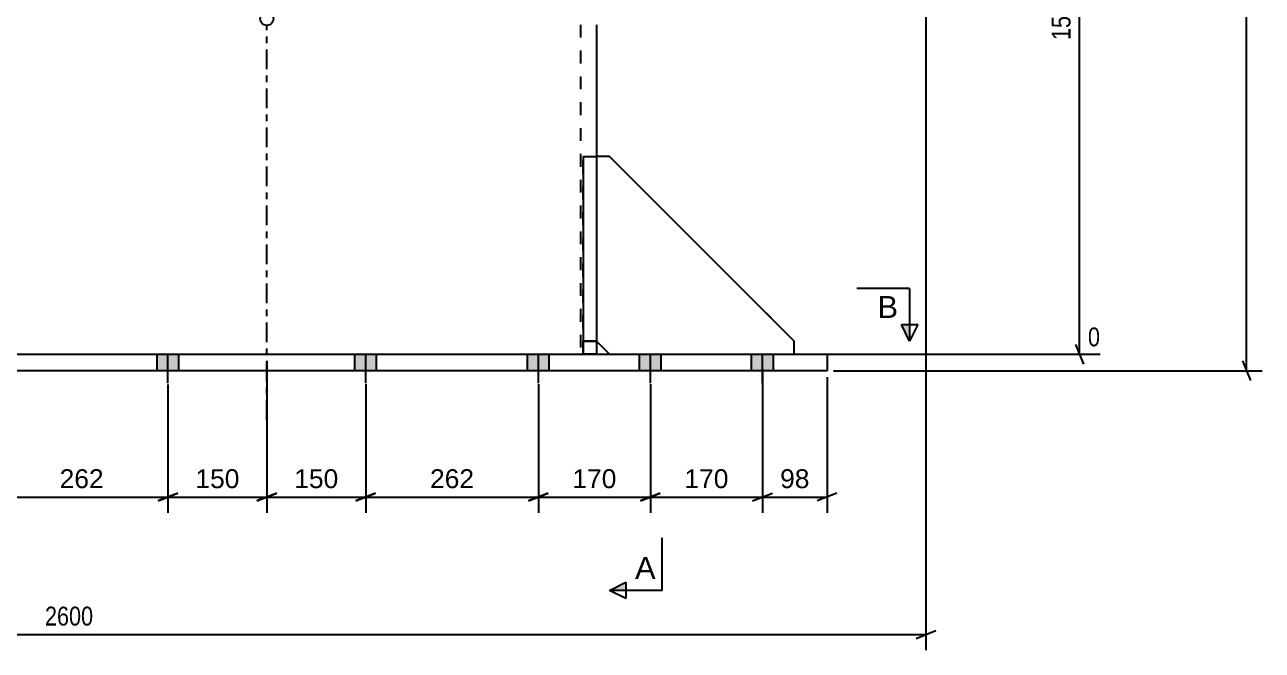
# Model space of a CAD drawing. Header units: millimetres. Extents: x -214 to 627, y -250 to 344.
# Drawn here: x -36.7 to 151, y -44.9 to 50 of the extents above; entities that cross this region are included whole.
import ezdxf

# ---------------------------------------------------------------- set-up
doc = ezdxf.new("R2010")
doc.units = ezdxf.units.MM
doc.linetypes.add('DXK_LINE_DOT2', pattern=[3.9198, 1.9599, -1.9599])
doc.linetypes.add('DXK_LINE_DOT3', pattern=[5.9187, 2.979, -0.9799, 0.9799, -0.9799])
doc.styles.add('Arial', font='ARIAL.TTF', dxfattribs={"height": 0.2})
doc.styles.add('Arial Narrow', font='ARIALN.TTF', dxfattribs={"height": 0.2})

# ---------------------------------------------------------------- blocks, each defined once
blk = doc.blocks.new('Bolt-284856835-4239 - 4104')
at = {"linetype": 'Continuous'}
for points in [[(-73.55, 0), (-76.85, 0), (-76.85, -2.5), (-73.55, -2.5)], [(-73.55, 0), (-76.85, 0), (-76.85, -2.5), (-73.55, -2.5)], [(-73.55, 0), (-76.85, 0), (-76.85, -2.5), (-73.55, -2.5)], [(-73.55, 0), (-76.85, 0), (-76.85, -2.5), (-73.55, -2.5)], [(-73.55, 0), (-76.85, 0), (-76.85, -2.5), (-73.55, -2.5)], [(-73.55, 0), (-76.85, 0), (-76.85, -2.5), (-73.55, -2.5)], [(-73.55, 0), (-76.85, 0), (-76.85, -2.5), (-73.55, -2.5)], [(-73.55, 0), (-76.85, 0), (-76.85, -2.5), (-73.55, -2.5)], [(-56.55, 0), (-59.85, 0), (-59.85, -2.5), (-56.55, -2.5)], [(-56.55, 0), (-59.85, 0), (-59.85, -2.5), (-56.55, -2.5)], [(-56.55, 0), (-59.85, 0), (-59.85, -2.5), (-56.55, -2.5)], [(-56.55, 0), (-59.85, 0), (-59.85, -2.5), (-56.55, -2.5)], [(-56.55, 0), (-59.85, 0), (-59.85, -2.5), (-56.55, -2.5)], [(-56.55, 0), (-59.85, 0), (-59.85, -2.5), (-56.55, -2.5)], [(-56.55, 0), (-59.85, 0), (-59.85, -2.5), (-56.55, -2.5)], [(-56.55, 0), (-59.85, 0), (-59.85, -2.5), (-56.55, -2.5)], [(-39.55, 0), (-42.85, 0), (-42.85, -2.5), (-39.55, -2.5)], [(-39.55, 0), (-42.85, 0), (-42.85, -2.5), (-39.55, -2.5)], [(-39.55, 0), (-42.85, 0), (-42.85, -2.5), (-39.55, -2.5)], [(-39.55, 0), (-42.85, 0), (-42.85, -2.5), (-39.55, -2.5)], [(-13.35, 0), (-16.65, 0), (-16.65, -2.5), (-13.35, -2.5)], [(-13.35, 0), (-16.65, 0), (-16.65, -2.5), (-13.35, -2.5)], [(-13.35, 0), (-16.65, 0), (-16.65, -2.5), (-13.35, -2.5)], [(-13.35, 0), (-16.65, 0), (-16.65, -2.5), (-13.35, -2.5)], [(16.65, 0), (13.35, 0), (13.35, -2.5), (16.65, -2.5)], [(16.65, 0), (13.35, 0), (13.35, -2.5), (16.65, -2.5)], [(16.65, 0), (13.35, 0), (13.35, -2.5), (16.65, -2.5)], [(16.65, 0), (13.35, 0), (13.35, -2.5), (16.65, -2.5)], [(42.85, 0), (39.55, 0), (39.55, -2.5), (42.85, -2.5)], [(42.85, 0), (39.55, 0), (39.55, -2.5), (42.85, -2.5)], [(42.85, 0), (39.55, 0), (39.55, -2.5), (42.85, -2.5)], [(42.85, 0), (39.55, 0), (39.55, -2.5), (42.85, -2.5)], [(59.85, 0), (56.55, 0), (56.55, -2.5), (59.85, -2.5)], [(59.85, 0), (56.55, 0), (56.55, -2.5), (59.85, -2.5)], [(59.85, 0), (56.55, 0), (56.55, -2.5), (59.85, -2.5)], [(59.85, 0), (56.55, 0), (56.55, -2.5), (59.85, -2.5)], [(59.85, 0), (56.55, 0), (56.55, -2.5), (59.85, -2.5)], [(59.85, 0), (56.55, 0), (56.55, -2.5), (59.85, -2.5)], [(59.85, 0), (56.55, 0), (56.55, -2.5), (59.85, -2.5)], [(59.85, 0), (56.55, 0), (56.55, -2.5), (59.85, -2.5)], [(76.85, 0), (73.55, 0), (73.55, -2.5), (76.85, -2.5)], [(76.85, 0), (73.55, 0), (73.55, -2.5), (76.85, -2.5)], [(76.85, 0), (73.55, 0), (73.55, -2.5), (76.85, -2.5)], [(76.85, 0), (73.55, 0), (73.55, -2.5), (76.85, -2.5)], [(76.85, 0), (73.55, 0), (73.55, -2.5), (76.85, -2.5)], [(76.85, 0), (73.55, 0), (73.55, -2.5), (76.85, -2.5)], [(76.85, 0), (73.55, 0), (73.55, -2.5), (76.85, -2.5)], [(76.85, 0), (73.55, 0), (73.55, -2.5), (76.85, -2.5)]]:
    blk.add_hatch(color=1, dxfattribs=at).paths.add_polyline_path(points)
at = {"color": 1, "linetype": 'Continuous'}
for p, q in [((-76.85, -2.5), (-76.85, 0)), ((-76.85, -2.5), (-76.85, 0)), ((-76.85, -2.5), (-76.85, 0)), ((-76.85, -2.5), (-76.85, 0)), ((-76.85, -2.5), (-76.85, 0)), ((-76.85, -2.5), (-76.85, 0)), ((-76.85, -2.5), (-76.85, 0)), ((-76.85, -2.5), (-76.85, 0)), ((-75.2, -4.4), (-75.2, 0)), ((-75.2, -4.4), (-75.2, 0)), ((-75.2, -4.4), (-75.2, 0)), ((-75.2, -4.4), (-75.2, 0)), ((-75.2, -4.4), (-75.2, 0)), ((-75.2, -4.4), (-75.2, 0)), ((-75.2, -4.4), (-75.2, 0)), ((-75.2, -4.4), (-75.2, 0)), ((-73.55, -2.5), (-73.55, 0)), ((-73.55, -2.5), (-73.55, 0)), ((-73.55, -2.5), (-73.55, 0)), ((-73.55, -2.5), (-73.55, 0)), ((-73.55, -2.5), (-73.55, 0)), ((-73.55, -2.5), (-73.55, 0)), ((-73.55, -2.5), (-73.55, 0)), ((-73.55, -2.5), (-73.55, 0)), ((-59.85, -2.5), (-59.85, 0)), ((-59.85, -2.5), (-59.85, 0)), ((-59.85, -2.5), (-59.85, 0)), ((-59.85, -2.5), (-59.85, 0)), ((-59.85, -2.5), (-59.85, 0)), ((-59.85, -2.5), (-59.85, 0)), ((-59.85, -2.5), (-59.85, 0)), ((-59.85, -2.5), (-59.85, 0)), ((-58.2, -4.4), (-58.2, 0)), ((-58.2, -4.4), (-58.2, 0)), ((-58.2, -4.4), (-58.2, 0)), ((-58.2, -4.4), (-58.2, 0)), ((-58.2, -4.4), (-58.2, 0)), ((-58.2, -4.4), (-58.2, 0)), ((-58.2, -4.4), (-58.2, 0)), ((-58.2, -4.4), (-58.2, 0)), ((-56.55, -2.5), (-56.55, 0)), ((-56.55, -2.5), (-56.55, 0)), ((-56.55, -2.5), (-56.55, 0)), ((-56.55, -2.5), (-56.55, 0)), ((-56.55, -2.5), (-56.55, 0)), ((-56.55, -2.5), (-56.55, 0)), ((-56.55, -2.5), (-56.55, 0)), ((-56.55, -2.5), (-56.55, 0)), ((-42.85, -2.5), (-42.85, 0)), ((-42.85, -2.5), (-42.85, 0)), ((-42.85, -2.5), (-42.85, 0)), ((-42.85, -2.5), (-42.85, 0)), ((-41.2, -4.4), (-41.2, 0)), ((-41.2, -4.4), (-41.2, 0)), ((-41.2, -4.4), (-41.2, 0)), ((-41.2, -4.4), (-41.2, 0)), ((-39.55, -2.5), (-39.55, 0)), ((-39.55, -2.5), (-39.55, 0)), ((-39.55, -2.5), (-39.55, 0)), ((-39.55, -2.5), (-39.55, 0)), ((-16.65, -2.5), (-16.65, 0)), ((-16.65, -2.5), (-16.65, 0)), ((-16.65, -2.5), (-16.65, 0)), ((-16.65, -2.5), (-16.65, 0)), ((-15, -4.4), (-15, 0)), ((-15, -4.4), (-15, 0)), ((-15, -4.4), (-15, 0)), ((-15, -4.4), (-15, 0)), ((-13.35, -2.5), (-13.35, 0)), ((-13.35, -2.5), (-13.35, 0)), ((-13.35, -2.5), (-13.35, 0)), ((-13.35, -2.5), (-13.35, 0)), ((13.35, -2.5), (13.35, 0)), ((13.35, -2.5), (13.35, 0)), ((13.35, -2.5), (13.35, 0)), ((13.35, -2.5), (13.35, 0)), ((15, -4.4), (15, 0)), ((15, -4.4), (15, 0)), ((15, -4.4), (15, 0)), ((15, -4.4), (15, 0)), ((16.65, -2.5), (16.65, 0)), ((16.65, -2.5), (16.65, 0)), ((16.65, -2.5), (16.65, 0)), ((16.65, -2.5), (16.65, 0)), ((39.55, -2.5), (39.55, 0)), ((39.55, -2.5), (39.55, 0)), ((39.55, -2.5), (39.55, 0)), ((39.55, -2.5), (39.55, 0)), ((41.2, -4.4), (41.2, 0)), ((41.2, -4.4), (41.2, 0)), ((41.2, -4.4), (41.2, 0)), ((41.2, -4.4), (41.2, 0)), ((42.85, -2.5), (42.85, 0)), ((42.85, -2.5), (42.85, 0)), ((42.85, -2.5), (42.85, 0)), ((42.85, -2.5), (42.85, 0)), ((56.55, -2.5), (56.55, 0)), ((56.55, -2.5), (56.55, 0)), ((56.55, -2.5), (56.55, 0)), ((56.55, -2.5), (56.55, 0)), ((56.55, -2.5), (56.55, 0)), ((56.55, -2.5), (56.55, 0)), ((56.55, -2.5), (56.55, 0)), ((56.55, -2.5), (56.55, 0)), ((58.2, -4.4), (58.2, 0)), ((58.2, -4.4), (58.2, 0)), ((58.2, -4.4), (58.2, 0)), ((58.2, -4.4), (58.2, 0)), ((58.2, -4.4), (58.2, 0)), ((58.2, -4.4), (58.2, 0)), ((58.2, -4.4), (58.2, 0)), ((58.2, -4.4), (58.2, 0)), ((59.85, -2.5), (59.85, 0)), ((59.85, -2.5), (59.85, 0)), ((59.85, -2.5), (59.85, 0)), ((59.85, -2.5), (59.85, 0)), ((59.85, -2.5), (59.85, 0)), ((59.85, -2.5), (59.85, 0)), ((59.85, -2.5), (59.85, 0)), ((59.85, -2.5), (59.85, 0)), ((73.55, -2.5), (73.55, 0)), ((73.55, -2.5), (73.55, 0)), ((73.55, -2.5), (73.55, 0)), ((73.55, -2.5), (73.55, 0)), ((73.55, -2.5), (73.55, 0)), ((73.55, -2.5), (73.55, 0)), ((73.55, -2.5), (73.55, 0)), ((73.55, -2.5), (73.55, 0)), ((75.2, -4.4), (75.2, 0)), ((75.2, -4.4), (75.2, 0)), ((75.2, -4.4), (75.2, 0)), ((75.2, -4.4), (75.2, 0)), ((75.2, -4.4), (75.2, 0)), ((75.2, -4.4), (75.2, 0)), ((75.2, -4.4), (75.2, 0)), ((75.2, -4.4), (75.2, 0)), ((76.85, -2.5), (76.85, 0)), ((76.85, -2.5), (76.85, 0)), ((76.85, -2.5), (76.85, 0)), ((76.85, -2.5), (76.85, 0)), ((76.85, -2.5), (76.85, 0)), ((76.85, -2.5), (76.85, 0)), ((76.85, -2.5), (76.85, 0)), ((76.85, -2.5), (76.85, 0))]:
    blk.add_line(p, q, dxfattribs=at)
blk = doc.blocks.new('Part-284856835-4137 - 4104')
at = {"color": 7, "linetype": 'DXK_LINE_DOT2'}
for p, q in [((48, 0), (48, 30)), ((48, 30), (50, 30)), ((50, 30), (50, 0)), ((50, 2), (48, 2)), ((50, 0), (48, 0))]:
    blk.add_line(p, q, dxfattribs=at)
blk = doc.blocks.new('Part-284856835-4308 - 4104')
at = {"color": 7, "linetype": 'DXK_LINE_DOT3'}
blk.add_line((0, -10), (0, 50), dxfattribs=at)
at = {"color": 7, "linetype": 'DXK_LINE_DOT2'}
for p, q in [((47.6, 50), (47.6, 0)), ((50, 30), (50, 0)), ((-50, 0), (50, 0))]:
    blk.add_line(p, q, dxfattribs=at)
at = {"color": 2, "linetype": 'Continuous'}
blk.add_line((50, 50), (50, 30), dxfattribs=at)
blk.add_circle((0, 50.9), 1, dxfattribs=at)
blk = doc.blocks.new('Part-284856835-4313 - 4104')
at = {"color": 2, "linetype": 'Continuous'}
for p, q in [((-85, -2.5), (-85, 0)), ((-85, 0), (85, 0)), ((85, 0), (85, -2.5)), ((85, -2.5), (-85, -2.5))]:
    blk.add_line(p, q, dxfattribs=at)
blk = doc.blocks.new('Part-284856835-4314 - 4104')
at = {"color": 2, "linetype": 'Continuous'}
for p, q in [((52, 30), (50, 30)), ((52, 30), (80, 2)), ((50, 2), (52, 0)), ((80, 0), (80, 2))]:
    blk.add_line(p, q, dxfattribs=at)
at = {"color": 7, "linetype": 'DXK_LINE_DOT2'}
for p, q in [((50, 30), (50, 2)), ((52, 0), (80, 0))]:
    blk.add_line(p, q, dxfattribs=at)
blk = doc.blocks.new('Part-284856835-4342 - 4104')
at = {"color": 7, "linetype": 'DXK_LINE_DOT2'}
for p, q in [((52, 30), (50, 30)), ((50, 30), (50, 2)), ((80, 2), (52, 30)), ((50, 2), (52, 0)), ((80, 0), (80, 2)), ((52, 0), (80, 0))]:
    blk.add_line(p, q, dxfattribs=at)
blk = doc.blocks.new('Part-284856835-4345 - 4104')
at = {"color": 2, "linetype": 'Continuous'}
for p, q in [((48, 30), (48, 0)), ((48, 30), (50, 30)), ((50, 30), (50, 0)), ((48, 2), (50, 2))]:
    blk.add_line(p, q, dxfattribs=at)
at = {"color": 7, "linetype": 'DXK_LINE_DOT2'}
blk.add_line((48, 0), (50, 0), dxfattribs=at)
blk = doc.blocks.new('StraightDimension-284856835-4511 - 4104')
at = {"color": 7, "linetype": 'Continuous'}
for p, q in [((0, -1), (0, -24.07)), ((15, -4.53), (15, -24.07)), ((1.5, -21.07), (-1.5, -22.27)), ((0, -21.67), (15, -21.67)), ((13.5, -22.27), (16.5, -21.07))]:
    blk.add_line(p, q, dxfattribs=at)
at = {"color": 0}
blk.add_wipeout([(11.44, -20.92), (11.44, -16.72), (3.56, -16.72), (3.56, -20.92)], dxfattribs=at)
at = {"color": 3, "style": 'Arial'}
blk.add_text('150', height=2.865, dxfattribs=at).set_placement((4.16, -20.32))
blk = doc.blocks.new('StraightDimension-284856835-4823 - 4104')
at = {"color": 7, "linetype": 'Continuous'}
for p, q in [((123.89, 103.01), (122.69, 106.01)), ((98.5, 104.51), (133.73, 104.51)), ((123.29, 0), (123.29, 104.51)), ((122.69, 1.5), (123.89, -1.5)), ((51, 0), (126.42, 0))]:
    blk.add_line(p, q, dxfattribs=at)
at = {"color": 0, "linetype": 'Continuous'}
for points in [[(134.33, 105.11), (134.33, 109.31), (123.99, 109.31), (123.99, 105.11)], [(127.02, 0.6), (127.02, 4.8), (123.99, 4.8), (123.99, 0.6)]]:
    blk.add_wipeout(points, dxfattribs=at)
at = {"color": 0}
blk.add_wipeout([(122.54, 57.42), (118.34, 57.42), (118.34, 47.08), (122.54, 47.08)], dxfattribs=at)
at = {"color": 3, "linetype": 'Continuous', "style": 'Arial Narrow'}
for s, height, p in [('15572', 2.863, (124.59, 105.71)), ('0', 2.86, (124.59, 1.2))]:
    blk.add_text(s, height=height, dxfattribs=at).set_placement(p)
at = {"color": 3, "style": 'Arial Narrow'}
blk.add_text('15572', height=2.863, rotation=90.0002, dxfattribs=at).set_placement((121.94, 47.68))
blk = doc.blocks.new('StraightDimension-284856835-4517 - 4104')
at = {"color": 7, "linetype": 'Continuous'}
for p, q in [((-41.2, -4.57), (-41.2, -24.07)), ((-15, -4.57), (-15, -24.07)), ((-39.7, -21.07), (-42.7, -22.27)), ((-41.2, -21.67), (-15, -21.67)), ((-16.5, -22.27), (-13.5, -21.07))]:
    blk.add_line(p, q, dxfattribs=at)
at = {"color": 0}
blk.add_wipeout([(-24.16, -20.92), (-24.16, -16.72), (-32.04, -16.72), (-32.04, -20.92)], dxfattribs=at)
at = {"color": 3, "style": 'Arial'}
blk.add_text('262', height=2.865, dxfattribs=at).set_placement((-31.44, -20.32))
blk = doc.blocks.new('StraightDimension-284856835-4498 - 4104')
at = {"color": 7, "linetype": 'Continuous'}
for p, q in [((75.2, -2.25), (75.2, -24.07)), ((85, -3.5), (85, -24.07)), ((73.7, -22.27), (76.7, -21.07)), ((75.2, -21.67), (85, -21.67)), ((86.5, -21.07), (83.5, -22.27))]:
    blk.add_line(p, q, dxfattribs=at)
at = {"color": 0}
blk.add_wipeout([(82.92, -20.92), (82.92, -16.72), (77.28, -16.72), (77.28, -20.92)], dxfattribs=at)
at = {"color": 3, "style": 'Arial'}
blk.add_text('98', height=2.865, dxfattribs=at).set_placement((77.88, -20.32))
blk = doc.blocks.new('StraightDimension-284856835-4505 - 4104')
at = {"color": 7, "linetype": 'Continuous'}
for p, q in [((75.2, -2.25), (75.2, -24.07)), ((58.2, -4.53), (58.2, -24.07)), ((59.7, -21.07), (56.7, -22.27)), ((58.2, -21.67), (75.2, -21.67)), ((73.7, -22.27), (76.7, -21.07))]:
    blk.add_line(p, q, dxfattribs=at)
at = {"color": 0}
blk.add_wipeout([(70.64, -20.92), (70.64, -16.72), (62.76, -16.72), (62.76, -20.92)], dxfattribs=at)
at = {"color": 3, "style": 'Arial'}
blk.add_text('170', height=2.865, dxfattribs=at).set_placement((63.36, -20.32))
blk = doc.blocks.new('StraightDimension-284856835-4509 - 4104')
at = {"color": 7, "linetype": 'Continuous'}
for p, q in [((41.2, -4.53), (41.2, -24.07)), ((58.2, -4.53), (58.2, -24.07)), ((42.7, -21.07), (39.7, -22.27)), ((41.2, -21.67), (58.2, -21.67)), ((56.7, -22.27), (59.7, -21.07))]:
    blk.add_line(p, q, dxfattribs=at)
at = {"color": 0}
blk.add_wipeout([(53.64, -20.92), (53.64, -16.72), (45.76, -16.72), (45.76, -20.92)], dxfattribs=at)
at = {"color": 3, "style": 'Arial'}
blk.add_text('170', height=2.865, dxfattribs=at).set_placement((46.36, -20.32))
blk = doc.blocks.new('StraightDimension-284856835-4510 - 4104')
at = {"color": 7, "linetype": 'Continuous'}
for p, q in [((15, -4.53), (15, -24.07)), ((41.2, -4.53), (41.2, -24.07)), ((16.5, -21.07), (13.5, -22.27)), ((15, -21.67), (41.2, -21.67)), ((39.7, -22.27), (42.7, -21.07))]:
    blk.add_line(p, q, dxfattribs=at)
at = {"color": 0}
blk.add_wipeout([(32.04, -20.92), (32.04, -16.72), (24.16, -16.72), (24.16, -20.92)], dxfattribs=at)
at = {"color": 3, "style": 'Arial'}
blk.add_text('262', height=2.865, dxfattribs=at).set_placement((24.76, -20.32))
blk = doc.blocks.new('StraightDimension-284856835-4514 - 4104')
at = {"color": 7, "linetype": 'Continuous'}
for p, q in [((0, -1), (0, -24.07)), ((-15, -4.57), (-15, -24.07)), ((-13.5, -21.07), (-16.5, -22.27)), ((-15, -21.67), (0, -21.67)), ((-1.5, -22.27), (1.5, -21.07))]:
    blk.add_line(p, q, dxfattribs=at)
at = {"color": 0}
blk.add_wipeout([(-3.56, -20.92), (-3.56, -16.72), (-11.44, -16.72), (-11.44, -20.92)], dxfattribs=at)
at = {"color": 3, "style": 'Arial'}
blk.add_text('150', height=2.865, dxfattribs=at).set_placement((-10.84, -20.32))
blk = doc.blocks.new('StraightDimension-284856835-4525 - 4104')
at = {"color": 7, "linetype": 'Continuous'}
for p, q in [((100, 91.51), (100, -44.92)), ((-160, -42.52), (100, -42.52)), ((98.5, -43.12), (101.5, -41.92))]:
    blk.add_line(p, q, dxfattribs=at)
at = {"color": 0}
blk.add_wipeout([(-25.74, -41.77), (-25.74, -37.57), (-34.26, -37.57), (-34.26, -41.77)], dxfattribs=at)
at = {"color": 3, "style": 'Arial Narrow'}
blk.add_text('2600', height=2.863, dxfattribs=at).set_placement((-33.66, -41.17))
blk = doc.blocks.new('StraightDimension-284856835-4812 - 4104')
at = {"color": 7, "linetype": 'Continuous'}
for p, q in [((148.63, -2.5), (148.63, 291.82)), ((148.03, -1), (149.23, -4)), ((86, -2.5), (151.03, -2.5))]:
    blk.add_line(p, q, dxfattribs=at)
blk = doc.blocks.new('SectionMark-284856835-4940 - 4104')
at = {"linetype": 'Continuous'}
blk.add_hatch(color=6, dxfattribs=at).paths.add_polyline_path([(96.27, 4.5), (97.52, 4.5), (97.52, 2)])
at = {"color": 6, "linetype": 'Continuous'}
for p, q in [((97.52, 10), (89.52, 10)), ((97.52, 10), (97.52, 2)), ((96.27, 4.5), (98.77, 4.5)), ((97.52, 2), (96.27, 4.5)), ((98.77, 4.5), (97.52, 2))]:
    blk.add_line(p, q, dxfattribs=at)
at = {"color": 0, "linetype": 'Continuous'}
blk.add_wipeout([(95.77, 5.5), (95.77, 9), (92.66, 9), (92.66, 5.5)], dxfattribs=at)
at = {"color": 3, "linetype": 'Continuous', "style": 'Arial'}
blk.add_text('B', height=3.34, dxfattribs=at).set_placement((92.66, 5.5))
blk = doc.blocks.new('SectionMark-284856835-4948 - 4104')
at = {"linetype": 'Continuous'}
blk.add_hatch(color=6, dxfattribs=at).paths.add_polyline_path([(54.48, -34.59), (54.48, -35.84), (51.98, -35.84)])
at = {"color": 6, "linetype": 'Continuous'}
for p, q in [((59.98, -35.85), (59.99, -27.85)), ((51.98, -35.84), (54.48, -34.59)), ((54.48, -34.59), (54.48, -37.09)), ((59.98, -35.85), (51.98, -35.84)), ((54.48, -37.09), (51.98, -35.84))]:
    blk.add_line(p, q, dxfattribs=at)
at = {"color": 0, "linetype": 'Continuous'}
blk.add_wipeout([(58.98, -34.1), (58.99, -30.6), (55.87, -30.59), (55.87, -34.09)], dxfattribs=at)
at = {"color": 3, "linetype": 'Continuous', "style": 'Arial'}
blk.add_text('A', height=3.34, rotation=-0.0115, dxfattribs=at).set_placement((55.87, -34.09))

msp = doc.modelspace()

# ---------------------------------------------------------------- block references
for name in ['Part-284856835-4308 - 4104', 'Part-284856835-4137 - 4104', 'Part-284856835-4345 - 4104', 'Part-284856835-4314 - 4104', 'Part-284856835-4342 - 4104', 'Part-284856835-4313 - 4104', 'Bolt-284856835-4239 - 4104']:
    msp.add_blockref(name, (0, 0))

# ---------------------------------------------------------------- next in the draw order: block references
for name in ['StraightDimension-284856835-4823 - 4104', 'StraightDimension-284856835-4511 - 4104', 'StraightDimension-284856835-4517 - 4104']:
    msp.add_blockref(name, (0, 0))

# ---------------------------------------------------------------- next in the draw order: block references
for name in ['StraightDimension-284856835-4514 - 4104', 'StraightDimension-284856835-4498 - 4104']:
    msp.add_blockref(name, (0, 0))

# ---------------------------------------------------------------- next in the draw order: block references
msp.add_blockref('StraightDimension-284856835-4505 - 4104', (0, 0))

# ---------------------------------------------------------------- next in the draw order: block references
msp.add_blockref('StraightDimension-284856835-4509 - 4104', (0, 0))

# ---------------------------------------------------------------- next in the draw order: block references
msp.add_blockref('StraightDimension-284856835-4510 - 4104', (0, 0))

# ---------------------------------------------------------------- next in the draw order: block references
msp.add_blockref('StraightDimension-284856835-4525 - 4104', (0, 0))

# ---------------------------------------------------------------- next in the draw order: block references
msp.add_blockref('StraightDimension-284856835-4812 - 4104', (0, 0))

# ---------------------------------------------------------------- next in the draw order: block references
msp.add_blockref('SectionMark-284856835-4940 - 4104', (0, 0))

# ---------------------------------------------------------------- next in the draw order: block references
msp.add_blockref('SectionMark-284856835-4948 - 4104', (0, 0))

doc.saveas('drawing.dxf')
